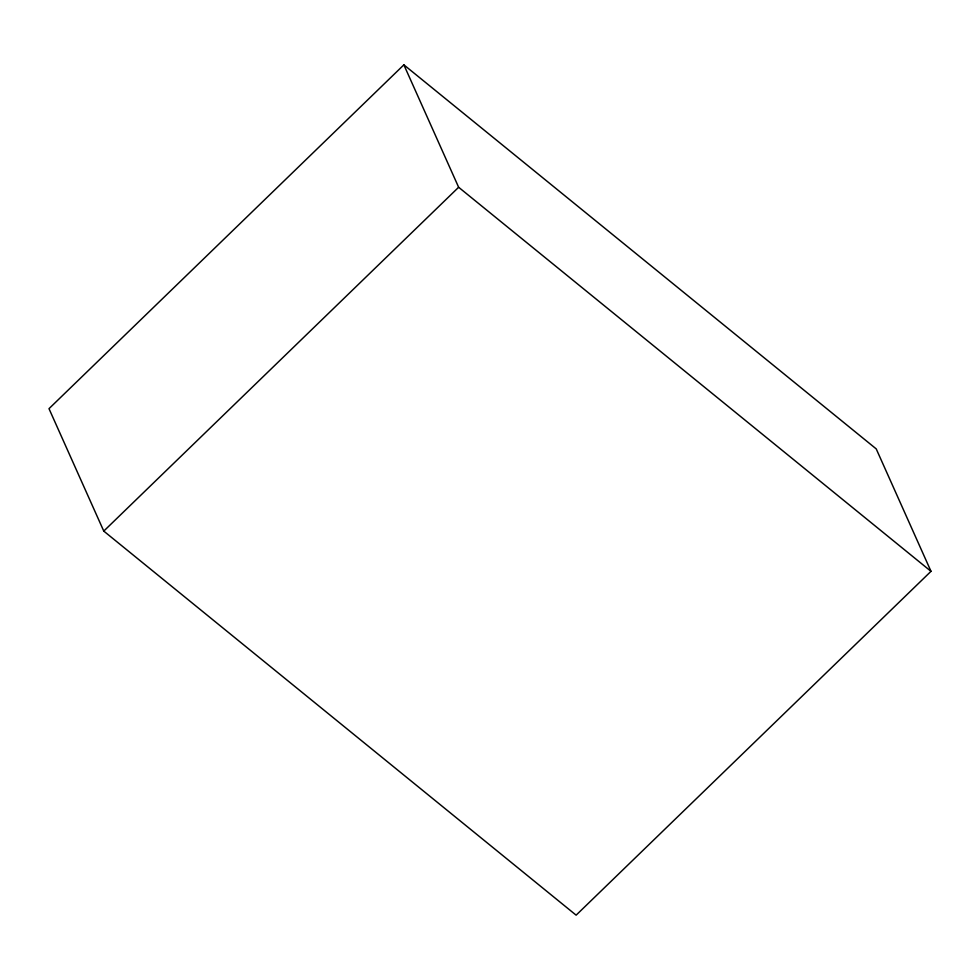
<?xml version="1.0" encoding="UTF-8"?>
<svg xmlns="http://www.w3.org/2000/svg" width="980" height="980" viewBox="0 0 980 980"><rect width="100%" height="100%" fill="white"/><g stroke="black" fill="none" stroke-linecap="round" stroke-linejoin="round"><path stroke-width="1.47" d="M403.87 64.839L49 408.672L103.77 531.099L576.13 915.161L931 571.328L876.23 448.901L403.87 64.839L458.64 187.266L931 571.328M103.77 531.099L458.64 187.266"/></g></svg>
